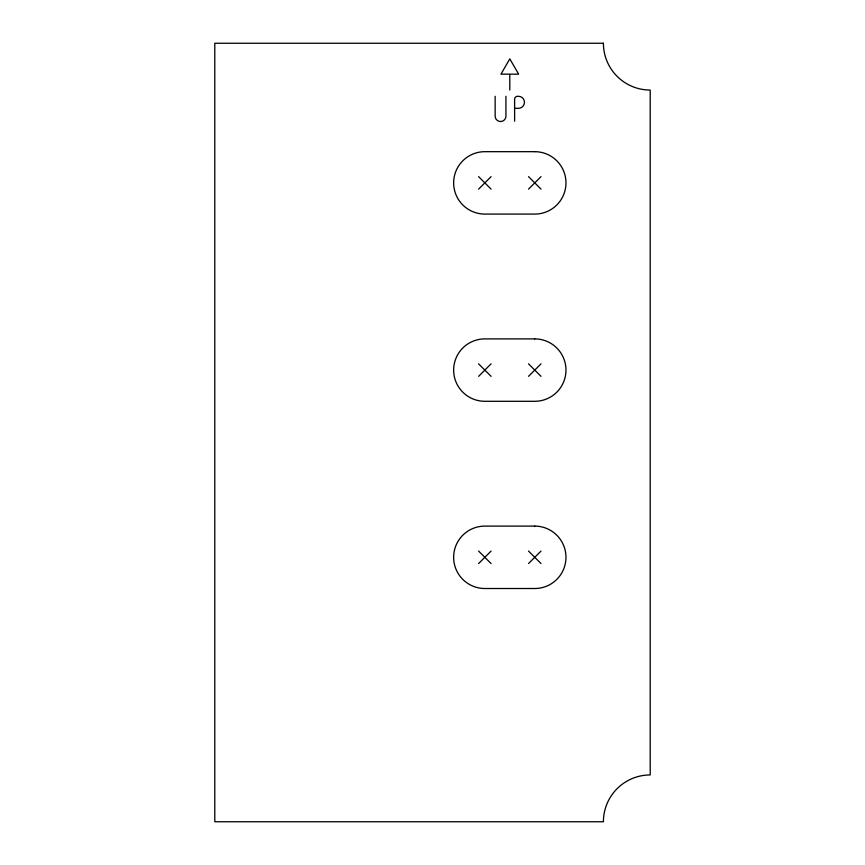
<?xml version="1.0" encoding="UTF-8"?>
<svg xmlns="http://www.w3.org/2000/svg" width="865" height="865" viewBox="0 0 865 865"><rect width="100%" height="100%" fill="white"/><g stroke="black" fill="none" stroke-linecap="round" stroke-linejoin="round"><path stroke-width="1.3" d="M478.605 189.121L491.082 176.644M528.526 189.121L541.003 176.644M478.605 376.34L491.082 363.851M528.526 376.34L541.003 363.851M478.605 563.548L491.082 551.07M528.526 563.548L541.003 551.07M509.182 74.163L500.965 74.163L509.799 58.852L518.643 74.163L509.799 74.163L509.799 90.057M515.226 108.32L518.449 108.32A6.012 6.012 0 0 0 524.46 102.308A6.012 6.012 0 0 0 518.449 96.296L517.529 96.296A2.93 2.93 0 0 0 514.61 99.216L514.61 121.251M528.526 176.644L541.003 189.121M478.605 176.644L491.082 189.121M528.526 363.851L541.003 376.34M478.605 363.851L491.082 376.34M528.526 551.07L541.003 563.548M478.605 551.07L491.082 563.548M505.939 96.296L505.939 116.126A5.395 5.395 0 0 1 500.543 121.522A5.395 5.395 0 0 1 495.148 116.126L495.148 96.296M603.413 43.25L214.79 43.25L214.79 821.75L603.413 821.75A46.807 46.807 0 0 1 650.21 774.943L650.21 90.057A46.807 46.807 0 0 1 603.413 43.25M534.765 151.678L484.843 151.678A31.205 31.205 0 0 0 453.638 182.883A31.205 31.205 0 0 0 484.843 214.088L534.765 214.088A31.205 31.205 0 0 0 565.97 182.883A31.205 31.205 0 0 0 534.765 151.678M534.765 338.896L484.843 338.896A31.205 31.205 0 0 0 453.638 370.09A31.205 31.205 0 0 0 484.843 401.295L534.765 401.295A31.205 31.205 0 0 0 565.97 370.09A31.205 31.205 0 0 0 534.765 338.896M534.765 526.104L484.843 526.104A31.205 31.205 0 0 0 453.638 557.309A31.205 31.205 0 0 0 484.843 588.514L534.765 588.514A31.205 31.205 0 0 0 565.97 557.309A31.205 31.205 0 0 0 534.765 526.104"/></g></svg>
